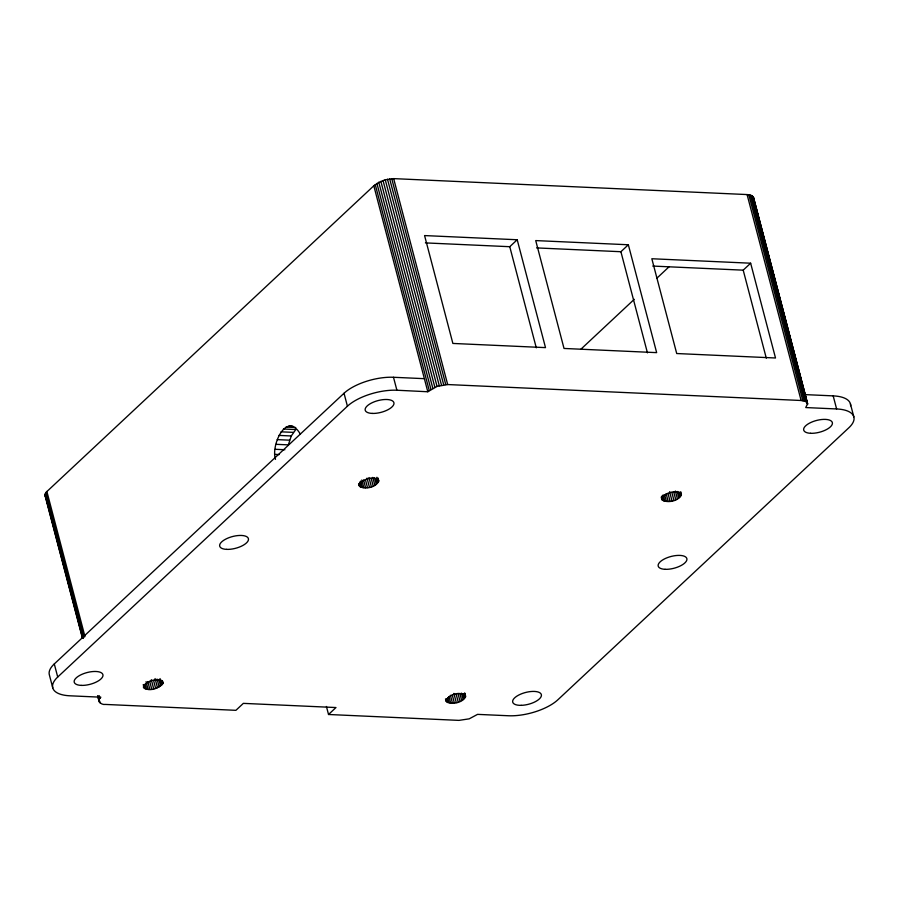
<?xml version="1.0" encoding="UTF-8"?>
<svg xmlns="http://www.w3.org/2000/svg" width="899" height="899" viewBox="0 0 899 899"><rect width="100%" height="100%" fill="white"/><g stroke="black" fill="none" stroke-linecap="round" stroke-linejoin="round"><path stroke-width="1.35" d="M275.51 459.367C270.633 445.499 286.59 410.124 300.423 434.284M163.045 683.24L163.146 682.386C158.336 677.116 145.941 680.667 143.346 687.061C148.189 692.342 159.247 688.645 163.045 683.24L162.359 680.633M378.872 480.718C374.063 475.447 361.668 478.998 359.072 485.393C363.668 490.944 380.839 486.775 378.187 478.099M465.716 696.028C460.917 690.769 448.511 694.309 445.915 700.703C450.511 706.266 467.682 702.097 465.03 693.421M681.442 494.36C676.632 489.101 664.237 492.641 661.642 499.046C666.238 504.597 683.409 500.428 680.757 491.753M283.443 429.014L295.793 429.565L291.276 435.97L288.354 444.87L276.004 444.32M82.292 637.638L44.972 495.383L45.905 492.472L373.815 185.79L378.816 182.351L385.255 179.778L393.661 178.62L747.091 194.566L751.598 195.521L753.598 197.69L807.617 403.617L805.74 407.562L836.609 408.955A37.05 15.182 -14.7 0 1 848.892 427.733L557.897 699.759A37.05 15.182 -14.7 0 1 508.429 715.75L477.549 714.368L469.199 718.84L458.94 720.38L328.528 714.491L326.427 706.479M328.528 714.491L335.968 707.547L243.348 703.366L235.909 710.322L105.498 704.434C101.171 705.221 96.35 700.681 100.868 697.197L69.987 695.804A37.05 15.182 -14.7 0 1 57.716 677.026L54.288 663.945L344.025 393.256A37.05 15.182 -14.7 0 1 393.492 377.277L424.373 378.67M753.306 199.589L753.598 197.69M425.429 242.899L509.767 246.708L517.206 239.752L545.502 347.621L452.871 343.44L424.575 235.572L517.206 239.752M57.716 677.026L347.419 406.213A37.05 15.182 -14.7 0 1 396.897 390.233L427.8 391.75L437.049 386.435L447.68 384.547L801.11 400.493L805.616 401.448L807.617 403.617M536.579 247.91L620.906 251.72L628.345 244.764L656.652 352.633L564.021 348.452L535.725 240.584L628.345 244.764M580.911 349.205L634.267 299.322M656.843 278.218L669.148 266.711M652.753 266.07L743.203 270.161L750.643 263.205L775.511 357.993L676.711 353.532L651.842 258.743L750.643 263.205M804.987 394.605L833.182 395.875A37.05 15.182 -14.7 0 1 850.623 405.775M288.882 426.092L293.007 426.283M286.107 427.07L295.704 427.508M281.027 431.823L293.377 432.374M278.926 435.408L291.276 435.97M277.229 439.622L289.579 440.184M275.285 449.298L284.893 449.725M275.128 454.377L279.241 454.557M44.972 495.383L45.31 496.214M850.398 403.786L853.825 416.855M833.182 395.875L836.609 408.955M753.261 196.859L807.28 402.786M753.98 199.96L807.639 404.539M752.575 196.128L806.594 402.055M762.903 236.167L763.959 240.235M768.229 256.485L769.297 260.553M778.174 294.423L779.242 298.49M781.737 307.964L782.793 312.032M797.008 366.23L798.076 370.287M751.598 195.521L805.616 401.448M750.339 195.049L804.358 400.976M748.822 194.735L802.841 400.662M747.091 194.566L801.11 400.493M743.203 270.161L766.296 358.173M620.906 251.72L647.437 352.846M680.655 492.607L681.341 495.225M679.835 492.225L680.869 496.147M678.666 491.854L680.037 497.091M677.161 491.472L678.869 498.012M675.374 491.045L677.43 498.889M673.699 491.832L675.756 499.675M671.868 492.506L673.935 500.35M669.609 491.742L672.003 500.889M668.013 493.427L670.07 501.271M666.125 493.618L668.182 501.462M664.709 494.944L666.429 501.485M663.159 494.776L664.867 501.316M662.192 495.742L663.563 500.979M661.54 496.54L662.574 500.462M661.237 497.203L661.922 499.81M509.767 246.708L536.287 347.823M393.661 178.62L447.68 384.547M391.739 178.631L445.758 384.57M389.66 178.834L443.69 384.772M387.491 179.216L441.51 385.154M385.255 179.778L439.285 385.716M383.03 180.497L437.049 386.435M380.873 181.362L434.88 387.312M378.816 182.351L432.824 388.301M376.928 183.441L430.936 389.391M375.243 184.587L429.25 390.548M373.815 185.79L427.8 391.75M393.492 377.277L396.897 390.233M464.592 692.972L465.626 696.894M464.12 693.893L465.143 697.815M462.94 693.522L464.311 698.759M461.434 693.14L463.154 699.68M459.996 694.017L461.704 700.557M457.984 693.5L460.041 701.344M456.153 694.174L458.209 702.018M453.883 693.41L456.287 702.557M452.287 695.084L454.343 702.939M450.399 695.287L452.455 703.13M448.994 696.613L450.702 703.153M447.781 697.759L449.152 702.984M446.814 698.714L447.848 702.636M446.162 699.523L446.848 702.13M445.511 698.871L446.196 701.478M378.086 478.965L378.771 481.572M376.928 477.268L378.299 482.493M376.085 478.201L377.456 483.437M374.591 477.818L376.299 484.359M372.804 477.391L374.861 485.235M371.13 478.178L373.186 486.022M368.961 477.549L371.354 486.707M367.039 478.088L369.433 487.236M344.025 393.256L347.419 406.213M365.432 479.774L367.5 487.618M363.556 479.965L365.612 487.82M361.803 479.987L363.859 487.831M360.589 481.122L362.297 487.663M359.622 482.089L360.993 487.325M359.319 484.201L360.005 486.808M358.667 483.55L359.353 486.157M161.55 680.24L162.573 684.161M160.022 678.565L161.741 685.105M158.865 679.487L160.584 686.027M157.078 679.06L159.134 686.903M155.066 678.543L157.471 687.69M153.583 680.521L155.639 688.376M151.313 679.756L153.718 688.904M149.717 681.442L151.774 689.286M147.829 681.633L149.886 689.488M146.076 681.656L148.133 689.499M145.2 684.105L146.582 689.331M144.245 685.072L145.278 688.994M143.256 684.555L144.278 688.477M46.86 491.438L84.978 636.627M45.905 492.472L83.944 637.436M99.238 695.691L99.946 698.399M45.265 493.484L83.304 638.447M98.587 696.703L99.295 699.411M45.995 496.945L48.838 507.789M49.546 510.497L51.681 518.622M52.389 521.33L55.232 532.174M55.94 534.883L58.783 545.715M59.503 548.424L60.57 552.492M61.278 555.2L62.346 559.268M63.054 561.976L64.121 566.044M65.897 572.809L68.74 583.653M69.448 586.362L70.515 590.429M71.235 593.138L74.078 603.971M74.786 606.679L77.629 617.523M78.337 620.231L79.404 624.299M80.112 627.008L81.18 631.064M98.249 696.096L100.025 702.872M44.95 494.461L82.629 638.076M97.912 696.332L98.98 700.388M97.575 695.893L99.34 702.141M52.771 687.892L49.344 674.812A37.05 15.182 -14.7 0 1 54.288 663.945M521.184 705.344A14.822 6.079 -14.7 0 0 541.355 694.624A14.822 6.079 -14.7 0 0 518.532 695.163A14.822 6.079 -14.7 0 0 521.184 705.344M810.572 433.296A14.822 6.079 -14.7 0 0 832.429 423.35A14.822 6.079 -14.7 0 0 811.044 422.384A14.822 6.079 -14.7 0 0 810.572 433.296M81.135 685.386A14.822 6.068 -14.7 0 0 102.992 675.441A14.822 6.068 -14.7 0 0 81.607 674.475A14.822 6.068 -14.7 0 0 81.135 685.386M372.13 413.416A14.822 6.068 -14.7 0 0 393.987 403.471A14.822 6.068 -14.7 0 0 372.591 402.505A14.822 6.068 -14.7 0 0 372.13 413.416M665.08 569.314A14.822 6.079 -14.7 0 0 686.937 559.369A14.822 6.079 -14.7 0 0 665.541 558.403A14.822 6.079 -14.7 0 0 665.08 569.314M226.627 549.368A14.822 6.068 -14.7 0 0 248.484 539.422A14.822 6.068 -14.7 0 0 227.087 538.456A14.822 6.068 -14.7 0 0 226.627 549.368"/></g></svg>
